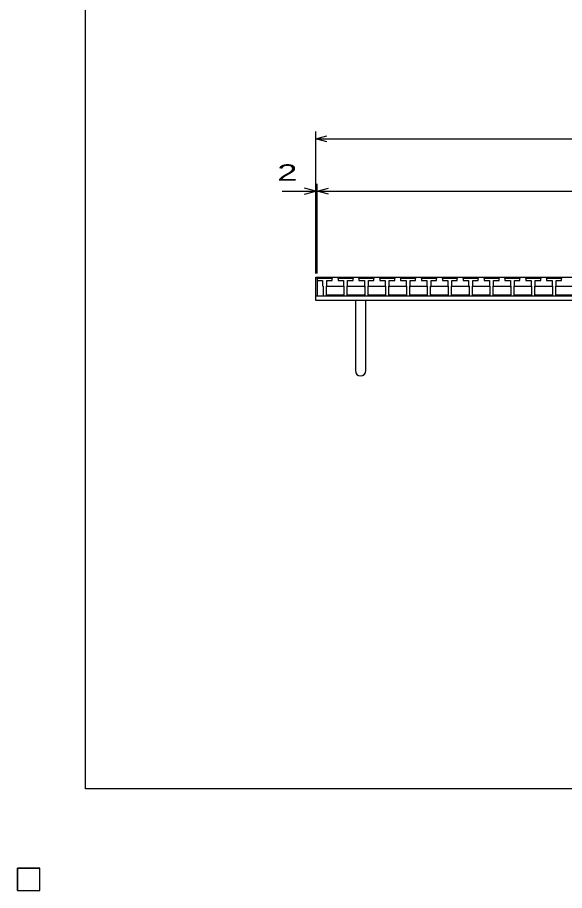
# Model space of a CAD drawing. Units: millimetres, scale not verified. Extents: x -1820 to 1731, y -1282 to 1054.
# Drawn here: x -1820 to -1088, y -1282 to -114 of the extents above; entities that cross this region are included whole.
import ezdxf
from ezdxf.enums import TextEntityAlignment as Align

# ---------------------------------------------------------------- set-up
doc = ezdxf.new("R2010")
doc.units = ezdxf.units.MM
doc.header["$LTSCALE"] = 10
for name, color, linetype, lineweight in [('0_2', 150, 'Continuous', 25), ('16', 3, 'Continuous', 25), ('19', 6, 'Continuous', 25), ('22', 2, 'Continuous', 25)]:
    doc.layers.add(name, color=color, linetype=linetype, lineweight=lineweight)
doc.styles.add('ベクトル', font='')
doc.styles.get('ベクトル').set_extended_font_data('ベクトル')

msp = doc.modelspace()

# ---------------------------------------------------------------- linework, layer by layer
at = {"layer": '0_2'}
for p, q in [((-1729, -1146.5), (-1729, 1053.5)), ((1731, -1146.5), (-1729, -1146.5))]:
    msp.add_line(p, q, dxfattribs=at)
at = {"layer": '16'}
for p, q in [((-1419, -463.5), (-1418.5, -462)), ((-1419, -462), (-423, -462)), ((-1419, -462), (-1419, -487)), ((-1419, -463.5), (-1419, -466.5)), ((-1399, -463.5), (-1419, -463.5)), ((-1419, -466.5), (-1411.75, -466.5)), ((-1418.5, -462), (-1415.6, -462)), ((-1415.6, -462), (-1415.1, -463.5)), ((-1411.75, -466.5), (-1411.75, -473.5)), ((-1410.95, -463.5), (-1410.45, -462)), ((-1410.45, -462), (-1407.55, -462)), ((-1407.55, -462), (-1407.05, -463.5)), ((-1406.25, -473.5), (-1406.25, -466.5)), ((-1406.25, -466.5), (-1399, -466.5)), ((-1402.9, -463.5), (-1402.4, -462)), ((-1402.4, -462), (-1399.5, -462)), ((-1399.5, -462), (-1399, -463.5)), ((-1399, -466.5), (-1399, -463.5)), ((-1391.1, -463.5), (-1390.6, -462)), ((-1391.1, -463.5), (-1391.1, -466.5)), ((-1371.1, -463.5), (-1391.1, -463.5)), ((-1391.1, -466.5), (-1383.85, -466.5)), ((-1390.6, -462), (-1387.7, -462)), ((-1387.7, -462), (-1387.2, -463.5)), ((-1383.85, -466.5), (-1383.85, -473.5)), ((-1383.05, -463.5), (-1382.55, -462)), ((-1382.55, -462), (-1379.65, -462)), ((-1379.65, -462), (-1379.15, -463.5)), ((-1378.35, -473.5), (-1378.35, -466.5)), ((-1378.35, -466.5), (-1371.1, -466.5)), ((-1375, -463.5), (-1374.5, -462)), ((-1374.5, -462), (-1371.6, -462)), ((-1371.6, -462), (-1371.1, -463.5)), ((-1371.1, -466.5), (-1371.1, -463.5)), ((-1363.2, -463.5), (-1362.7, -462)), ((-1363.2, -463.5), (-1363.2, -466.5)), ((-1343.2, -463.5), (-1363.2, -463.5)), ((-1363.2, -466.5), (-1355.95, -466.5)), ((-1362.7, -462), (-1359.8, -462)), ((-1359.8, -462), (-1359.3, -463.5)), ((-1355.95, -466.5), (-1355.95, -473.5)), ((-1355.15, -463.5), (-1354.65, -462)), ((-1354.65, -462), (-1351.75, -462)), ((-1351.75, -462), (-1351.25, -463.5)), ((-1350.45, -473.5), (-1350.45, -466.5)), ((-1350.45, -466.5), (-1343.2, -466.5)), ((-1347.1, -463.5), (-1346.6, -462)), ((-1346.6, -462), (-1343.7, -462)), ((-1343.7, -462), (-1343.2, -463.5)), ((-1343.2, -466.5), (-1343.2, -463.5)), ((-1335.3, -463.5), (-1334.8, -462)), ((-1335.3, -463.5), (-1335.3, -466.5)), ((-1315.3, -463.5), (-1335.3, -463.5)), ((-1335.3, -466.5), (-1328.05, -466.5)), ((-1334.8, -462), (-1331.9, -462)), ((-1331.9, -462), (-1331.4, -463.5)), ((-1328.05, -466.5), (-1328.05, -473.5)), ((-1327.25, -463.5), (-1326.75, -462)), ((-1326.75, -462), (-1323.85, -462)), ((-1323.85, -462), (-1323.35, -463.5)), ((-1322.55, -473.5), (-1322.55, -466.5)), ((-1322.55, -466.5), (-1315.3, -466.5)), ((-1319.2, -463.5), (-1318.7, -462)), ((-1318.7, -462), (-1315.8, -462)), ((-1315.8, -462), (-1315.3, -463.5)), ((-1315.3, -466.5), (-1315.3, -463.5)), ((-1307.4, -463.5), (-1306.9, -462)), ((-1307.4, -463.5), (-1307.4, -466.5)), ((-1287.4, -463.5), (-1307.4, -463.5)), ((-1307.4, -466.5), (-1300.15, -466.5)), ((-1306.9, -462), (-1304, -462)), ((-1304, -462), (-1303.5, -463.5)), ((-1300.15, -466.5), (-1300.15, -473.5)), ((-1299.35, -463.5), (-1298.85, -462)), ((-1298.85, -462), (-1295.95, -462)), ((-1295.95, -462), (-1295.45, -463.5)), ((-1294.65, -473.5), (-1294.65, -466.5)), ((-1294.65, -466.5), (-1287.4, -466.5)), ((-1291.3, -463.5), (-1290.8, -462)), ((-1290.8, -462), (-1287.9, -462)), ((-1287.9, -462), (-1287.4, -463.5)), ((-1287.4, -466.5), (-1287.4, -463.5)), ((-1279.5, -463.5), (-1279, -462)), ((-1279.5, -463.5), (-1279.5, -466.5)), ((-1259.5, -463.5), (-1279.5, -463.5)), ((-1279.5, -466.5), (-1272.25, -466.5)), ((-1279, -462), (-1276.1, -462)), ((-1276.1, -462), (-1275.6, -463.5)), ((-1272.25, -466.5), (-1272.25, -473.5)), ((-1271.45, -463.5), (-1270.95, -462)), ((-1270.95, -462), (-1268.05, -462)), ((-1268.05, -462), (-1267.55, -463.5)), ((-1266.75, -473.5), (-1266.75, -466.5)), ((-1266.75, -466.5), (-1259.5, -466.5)), ((-1263.4, -463.5), (-1262.9, -462)), ((-1262.9, -462), (-1260, -462)), ((-1260, -462), (-1259.5, -463.5)), ((-1259.5, -466.5), (-1259.5, -463.5)), ((-1251.6, -463.5), (-1251.1, -462)), ((-1251.6, -463.5), (-1251.6, -466.5)), ((-1231.6, -463.5), (-1251.6, -463.5)), ((-1251.6, -466.5), (-1244.35, -466.5)), ((-1251.1, -462), (-1248.2, -462)), ((-1248.2, -462), (-1247.7, -463.5)), ((-1244.35, -466.5), (-1244.35, -473.5)), ((-1243.55, -463.5), (-1243.05, -462)), ((-1243.05, -462), (-1240.15, -462)), ((-1240.15, -462), (-1239.65, -463.5)), ((-1238.85, -473.5), (-1238.85, -466.5)), ((-1238.85, -466.5), (-1231.6, -466.5)), ((-1235.5, -463.5), (-1235, -462)), ((-1235, -462), (-1232.1, -462)), ((-1232.1, -462), (-1231.6, -463.5)), ((-1231.6, -466.5), (-1231.6, -463.5)), ((-1223.7, -463.5), (-1223.2, -462)), ((-1223.7, -463.5), (-1223.7, -466.5)), ((-1203.7, -463.5), (-1223.7, -463.5)), ((-1223.7, -466.5), (-1216.45, -466.5)), ((-1223.2, -462), (-1220.3, -462)), ((-1220.3, -462), (-1219.8, -463.5)), ((-1216.45, -466.5), (-1216.45, -473.5)), ((-1215.65, -463.5), (-1215.15, -462)), ((-1215.15, -462), (-1212.25, -462)), ((-1212.25, -462), (-1211.75, -463.5)), ((-1210.95, -473.5), (-1210.95, -466.5)), ((-1210.95, -466.5), (-1203.7, -466.5)), ((-1207.6, -463.5), (-1207.1, -462)), ((-1207.1, -462), (-1204.2, -462)), ((-1204.2, -462), (-1203.7, -463.5)), ((-1203.7, -466.5), (-1203.7, -463.5)), ((-1195.8, -463.5), (-1195.3, -462)), ((-1195.8, -463.5), (-1195.8, -466.5)), ((-1175.8, -463.5), (-1195.8, -463.5)), ((-1195.8, -466.5), (-1188.55, -466.5)), ((-1195.3, -462), (-1192.4, -462)), ((-1192.4, -462), (-1191.9, -463.5)), ((-1188.55, -466.5), (-1188.55, -473.5)), ((-1187.75, -463.5), (-1187.25, -462)), ((-1187.25, -462), (-1184.35, -462)), ((-1184.35, -462), (-1183.85, -463.5)), ((-1183.05, -473.5), (-1183.05, -466.5)), ((-1183.05, -466.5), (-1175.8, -466.5)), ((-1179.7, -463.5), (-1179.2, -462)), ((-1179.2, -462), (-1176.3, -462)), ((-1176.3, -462), (-1175.8, -463.5)), ((-1175.8, -466.5), (-1175.8, -463.5)), ((-1167.9, -463.5), (-1167.4, -462)), ((-1167.9, -463.5), (-1167.9, -466.5)), ((-1147.9, -463.5), (-1167.9, -463.5)), ((-1167.9, -466.5), (-1160.65, -466.5)), ((-1167.4, -462), (-1164.5, -462)), ((-1164.5, -462), (-1164, -463.5)), ((-1160.65, -466.5), (-1160.65, -473.5)), ((-1159.85, -463.5), (-1159.35, -462)), ((-1159.35, -462), (-1156.45, -462)), ((-1156.45, -462), (-1155.95, -463.5)), ((-1155.15, -473.5), (-1155.15, -466.5)), ((-1155.15, -466.5), (-1147.9, -466.5)), ((-1151.8, -463.5), (-1151.3, -462)), ((-1151.3, -462), (-1148.4, -462)), ((-1148.4, -462), (-1147.9, -463.5)), ((-1147.9, -466.5), (-1147.9, -463.5)), ((-1140, -463.5), (-1139.5, -462)), ((-1140, -463.5), (-1140, -466.5)), ((-1120, -463.5), (-1140, -463.5)), ((-1140, -466.5), (-1132.75, -466.5)), ((-1139.5, -462), (-1136.6, -462)), ((-1136.6, -462), (-1136.1, -463.5)), ((-1132.75, -466.5), (-1132.75, -473.5)), ((-1131.95, -463.5), (-1131.45, -462)), ((-1131.45, -462), (-1128.55, -462)), ((-1128.55, -462), (-1128.05, -463.5)), ((-1127.25, -473.5), (-1127.25, -466.5)), ((-1127.25, -466.5), (-1120, -466.5)), ((-1123.9, -463.5), (-1123.4, -462)), ((-1123.4, -462), (-1120.5, -462)), ((-1120.5, -462), (-1120, -463.5)), ((-1120, -466.5), (-1120, -463.5)), ((-1112.1, -463.5), (-1111.6, -462)), ((-1112.1, -463.5), (-1112.1, -466.5)), ((-1092.1, -463.5), (-1112.1, -463.5)), ((-1112.1, -466.5), (-1104.85, -466.5)), ((-1111.6, -462), (-1108.7, -462)), ((-1108.7, -462), (-1108.2, -463.5)), ((-1104.85, -466.5), (-1104.85, -473.5)), ((-1104.05, -463.5), (-1103.55, -462)), ((-1103.55, -462), (-1100.65, -462)), ((-1100.65, -462), (-1100.15, -463.5)), ((-1099.35, -473.5), (-1099.35, -466.5)), ((-1099.35, -466.5), (-1092.1, -466.5)), ((-1096, -463.5), (-1095.5, -462)), ((-1095.5, -462), (-1092.6, -462)), ((-1092.6, -462), (-1092.1, -463.5)), ((-1092.1, -466.5), (-1092.1, -463.5)), ((-1411.75, -473.5), (-1411.25, -474)), ((-1411.25, -474), (-1411.25, -487)), ((-1406.75, -474), (-1406.25, -473.5)), ((-1406.75, -487), (-1406.75, -474)), ((-1406.75, -475), (-1405.75, -474)), ((-1405.75, -474), (-1384.35, -474)), ((-1384.35, -474), (-1383.35, -475)), ((-1383.85, -473.5), (-1383.35, -474)), ((-1383.35, -474), (-1383.35, -487)), ((-1378.85, -474), (-1378.35, -473.5)), ((-1378.85, -487), (-1378.85, -474)), ((-1378.85, -475), (-1377.85, -474)), ((-1377.85, -474), (-1356.45, -474)), ((-1356.45, -474), (-1355.45, -475)), ((-1355.95, -473.5), (-1355.45, -474)), ((-1355.45, -474), (-1355.45, -487)), ((-1350.95, -474), (-1350.45, -473.5)), ((-1350.95, -487), (-1350.95, -474)), ((-1350.95, -475), (-1349.95, -474)), ((-1349.95, -474), (-1328.55, -474)), ((-1328.55, -474), (-1327.55, -475)), ((-1328.05, -473.5), (-1327.55, -474)), ((-1327.55, -474), (-1327.55, -487)), ((-1323.05, -474), (-1322.55, -473.5)), ((-1323.05, -487), (-1323.05, -474)), ((-1323.05, -475), (-1322.05, -474)), ((-1322.05, -474), (-1300.65, -474)), ((-1300.65, -474), (-1299.65, -475)), ((-1300.15, -473.5), (-1299.65, -474)), ((-1299.65, -474), (-1299.65, -487)), ((-1295.15, -474), (-1294.65, -473.5)), ((-1295.15, -487), (-1295.15, -474)), ((-1295.15, -475), (-1294.15, -474)), ((-1294.15, -474), (-1272.75, -474)), ((-1272.75, -474), (-1271.75, -475)), ((-1272.25, -473.5), (-1271.75, -474)), ((-1271.75, -474), (-1271.75, -487)), ((-1267.25, -474), (-1266.75, -473.5)), ((-1267.25, -487), (-1267.25, -474)), ((-1267.25, -475), (-1266.25, -474)), ((-1266.25, -474), (-1244.85, -474)), ((-1244.85, -474), (-1243.85, -475)), ((-1244.35, -473.5), (-1243.85, -474)), ((-1243.85, -474), (-1243.85, -487)), ((-1239.35, -474), (-1238.85, -473.5)), ((-1239.35, -487), (-1239.35, -474)), ((-1239.35, -475), (-1238.35, -474)), ((-1238.35, -474), (-1216.95, -474)), ((-1216.95, -474), (-1215.95, -475)), ((-1216.45, -473.5), (-1215.95, -474)), ((-1215.95, -474), (-1215.95, -487)), ((-1211.45, -474), (-1210.95, -473.5)), ((-1211.45, -487), (-1211.45, -474)), ((-1211.45, -475), (-1210.45, -474)), ((-1210.45, -474), (-1189.05, -474)), ((-1189.05, -474), (-1188.05, -475)), ((-1188.55, -473.5), (-1188.05, -474)), ((-1188.05, -474), (-1188.05, -487)), ((-1183.55, -474), (-1183.05, -473.5)), ((-1183.55, -487), (-1183.55, -474)), ((-1183.55, -475), (-1182.55, -474)), ((-1182.55, -474), (-1161.15, -474)), ((-1161.15, -474), (-1160.15, -475)), ((-1160.65, -473.5), (-1160.15, -474)), ((-1160.15, -474), (-1160.15, -487)), ((-1155.65, -474), (-1155.15, -473.5)), ((-1155.65, -487), (-1155.65, -474)), ((-1155.65, -475), (-1154.65, -474)), ((-1154.65, -474), (-1133.25, -474)), ((-1133.25, -474), (-1132.25, -475)), ((-1132.75, -473.5), (-1132.25, -474)), ((-1132.25, -474), (-1132.25, -487)), ((-1127.75, -474), (-1127.25, -473.5)), ((-1127.75, -487), (-1127.75, -474)), ((-1127.75, -475), (-1126.75, -474)), ((-1126.75, -474), (-1105.35, -474)), ((-1105.35, -474), (-1104.35, -475)), ((-1104.85, -473.5), (-1104.35, -474)), ((-1104.35, -474), (-1104.35, -487)), ((-1099.85, -474), (-1099.35, -473.5)), ((-1099.85, -487), (-1099.85, -474)), ((-1099.85, -475), (-1098.85, -474)), ((-1098.85, -474), (-1077.45, -474)), ((-1419, -487), (-423, -487)), ((-1411.25, -487), (-1406.75, -487)), ((-1405.75, -486), (-1406.75, -485)), ((-1384.35, -486), (-1405.75, -486)), ((-1383.35, -485), (-1384.35, -486)), ((-1383.35, -487), (-1378.85, -487)), ((-1377.85, -486), (-1378.85, -485)), ((-1356.45, -486), (-1377.85, -486)), ((-1355.45, -485), (-1356.45, -486)), ((-1355.45, -487), (-1350.95, -487)), ((-1349.95, -486), (-1350.95, -485)), ((-1328.55, -486), (-1349.95, -486)), ((-1327.55, -485), (-1328.55, -486)), ((-1327.55, -487), (-1323.05, -487)), ((-1322.05, -486), (-1323.05, -485)), ((-1300.65, -486), (-1322.05, -486)), ((-1299.65, -485), (-1300.65, -486)), ((-1299.65, -487), (-1295.15, -487)), ((-1294.15, -486), (-1295.15, -485)), ((-1272.75, -486), (-1294.15, -486)), ((-1271.75, -485), (-1272.75, -486)), ((-1271.75, -487), (-1267.25, -487)), ((-1266.25, -486), (-1267.25, -485)), ((-1244.85, -486), (-1266.25, -486)), ((-1243.85, -485), (-1244.85, -486)), ((-1243.85, -487), (-1239.35, -487)), ((-1238.35, -486), (-1239.35, -485)), ((-1216.95, -486), (-1238.35, -486)), ((-1215.95, -485), (-1216.95, -486)), ((-1215.95, -487), (-1211.45, -487)), ((-1210.45, -486), (-1211.45, -485)), ((-1189.05, -486), (-1210.45, -486)), ((-1188.05, -485), (-1189.05, -486)), ((-1188.05, -487), (-1183.55, -487)), ((-1182.55, -486), (-1183.55, -485)), ((-1161.15, -486), (-1182.55, -486)), ((-1160.15, -485), (-1161.15, -486)), ((-1160.15, -487), (-1155.65, -487)), ((-1154.65, -486), (-1155.65, -485)), ((-1133.25, -486), (-1154.65, -486)), ((-1132.25, -485), (-1133.25, -486)), ((-1132.25, -487), (-1127.75, -487)), ((-1126.75, -486), (-1127.75, -485)), ((-1105.35, -486), (-1126.75, -486)), ((-1104.35, -485), (-1105.35, -486)), ((-1104.35, -487), (-1099.85, -487)), ((-1098.85, -486), (-1099.85, -485)), ((-1077.45, -486), (-1098.85, -486)), ((-1820, -1252.5), (-1790, -1252.5)), ((-1820, -1282.5), (-1820, -1252.5)), ((-1820, -1252.5), (-1790, -1252.5)), ((-1820, -1282.5), (-1820, -1252.5)), ((-1820, -1252.5), (-1790, -1252.5)), ((-1820, -1282.5), (-1820, -1252.5)), ((-1820, -1252.5), (-1790, -1252.5)), ((-1820, -1282.5), (-1820, -1252.5)), ((-1820, -1252.5), (-1790, -1252.5)), ((-1820, -1282.5), (-1820, -1252.5)), ((-1790, -1282.5), (-1790, -1252.5)), ((-1790, -1282.5), (-1790, -1252.5)), ((-1790, -1282.5), (-1790, -1252.5)), ((-1790, -1282.5), (-1790, -1252.5)), ((-1790, -1282.5), (-1790, -1252.5)), ((-1820, -1282.5), (-1790, -1282.5)), ((-1820, -1282.5), (-1790, -1282.5)), ((-1820, -1282.5), (-1790, -1282.5)), ((-1820, -1282.5), (-1790, -1282.5)), ((-1820, -1282.5), (-1790, -1282.5))]:
    msp.add_line(p, q, dxfattribs=at)
at = {"layer": '19'}
for p, q in [((-1421, -487), (-1421, -462)), ((-1421, -462), (-1419, -462)), ((-1421, -487), (-421, -487)), ((-1421, -493), (-1421, -487)), ((-421, -493), (-1421, -493)), ((-1368, -493), (-1368, -587)), ((-1354, -587), (-1354, -493))]:
    msp.add_line(p, q, dxfattribs=at)
msp.add_arc((-1361, -587), 7, 180, 0, dxfattribs=at)
at = {"layer": '22', "color": 4}
for p, q in [((-1421, -457), (-1421, -267)), ((-1421, -277), (-1406, -273)), ((-1406, -281), (-1421, -277)), ((-1421, -277), (-421, -277)), ((-1421, -457), (-1421, -337)), ((-1419, -457), (-1419, -337)), ((-1466, -347), (-1421, -347)), ((-1421, -347), (-1436, -343)), ((-1436, -351), (-1421, -347)), ((-1421, -347), (-1419, -347)), ((-1419, -347), (-1404, -343)), ((-1404, -351), (-1419, -347)), ((-1419, -347), (-423, -347))]:
    msp.add_line(p, q, dxfattribs=at)
at = {"layer": '22'}
for p, q in [((-1790, -1252.5), (-1820, -1252.5)), ((-1820, -1252.5), (-1820, -1282.5)), ((-1790, -1252.5), (-1820, -1252.5)), ((-1820, -1252.5), (-1820, -1282.5)), ((-1790, -1252.5), (-1820, -1252.5)), ((-1820, -1252.5), (-1820, -1282.5)), ((-1790, -1282.5), (-1790, -1252.5)), ((-1790, -1282.5), (-1790, -1252.5)), ((-1790, -1282.5), (-1790, -1252.5)), ((-1820, -1282.5), (-1790, -1282.5)), ((-1820, -1282.5), (-1790, -1282.5)), ((-1820, -1282.5), (-1790, -1282.5))]:
    msp.add_line(p, q, dxfattribs=at)

# ---------------------------------------------------------------- texts
at = {"layer": '22', "style": 'ベクトル', "width": 1.65}
msp.add_text(' 2 ', height=21.99, dxfattribs=at).set_placement((-1486, -322), align=Align.MIDDLE_LEFT)

doc.saveas('drawing.dxf')
